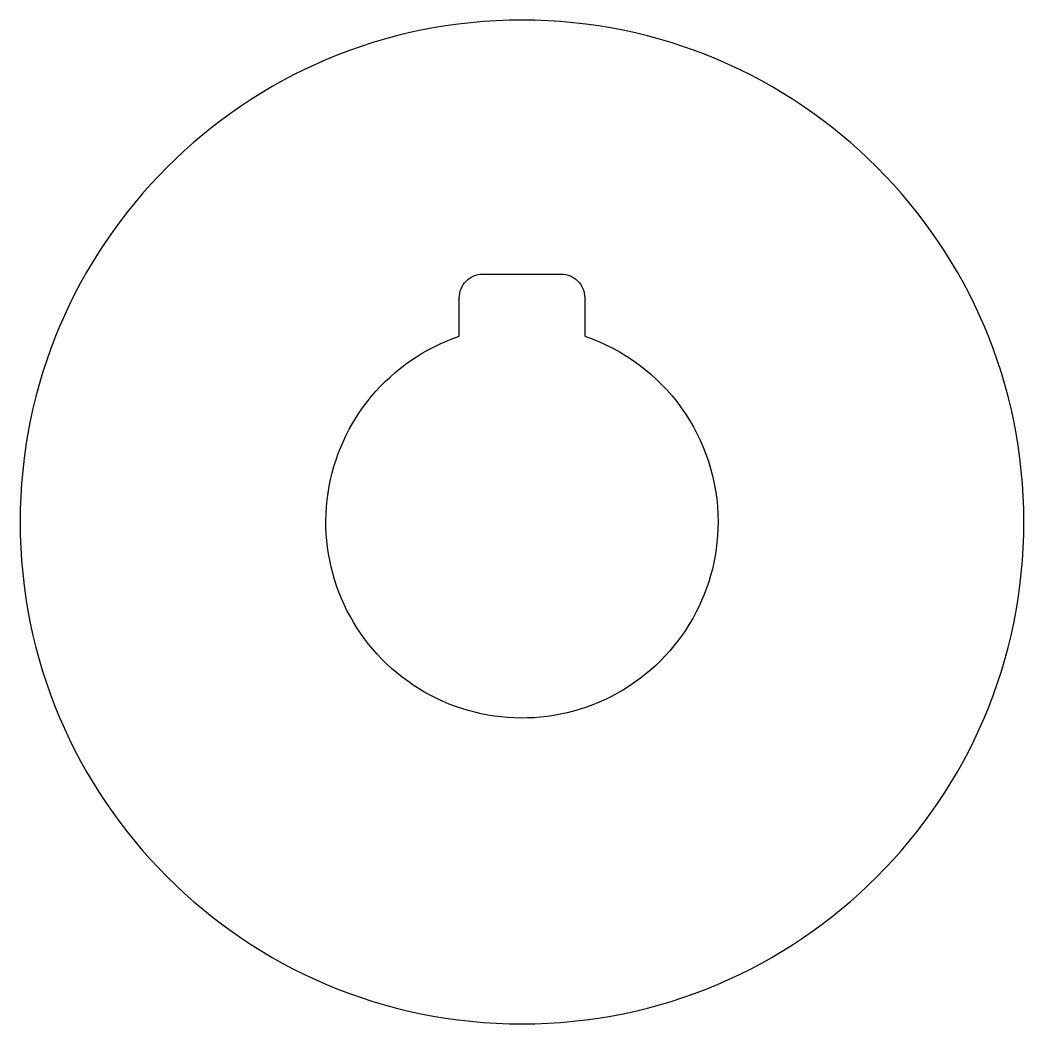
# Model space of a CAD drawing. Header units: millimetres. Extents: x -32 to 32, y -32 to 32.
import ezdxf

# ---------------------------------------------------------------- set-up
doc = ezdxf.new("R2010")
doc.units = ezdxf.units.MM
doc.layers.add('CUT', color=4, linetype='Continuous')
doc.layers.add('OUTLINE', color=7, linetype='Continuous')

msp = doc.modelspace()

# ---------------------------------------------------------------- linework, layer by layer
at = {"layer": 'CUT', "flags": 128}
msp.add_lwpolyline([(-4, 11.843), (-4, 14.3, -0.414214), (-2.5, 15.8), (2.5, 15.8, -0.414214), (4, 14.3), (4, 11.843, -0.321725), (12.5, 0, -0.610813), (-7.289, -10.155, -0.610813)], format="xyb", close=True, dxfattribs=at)
at = {"layer": 'OUTLINE', "flags": 128}
msp.add_lwpolyline([(32, 0, 1), (-32, 0, 1)], format="xyb", close=True, dxfattribs=at)

doc.saveas('drawing.dxf')
